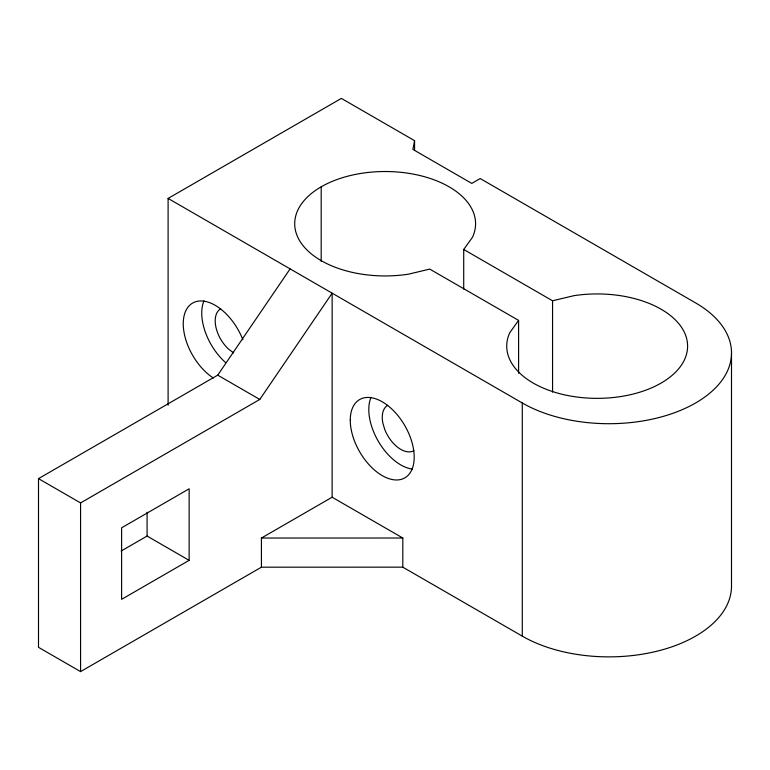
<?xml version="1.0" encoding="UTF-8"?>
<svg xmlns="http://www.w3.org/2000/svg" width="770" height="770" viewBox="0 0 770 770"><rect width="100%" height="100%" fill="white"/><g stroke="black" fill="none" stroke-linecap="round" stroke-linejoin="round"><path stroke-width="1.16" d="M168.101 405.155L168.101 198.429L341.37 98.396L414.568 140.66L414.568 150.275M321.196 261.328L321.196 186.812M261.425 567.182L261.425 538.038L332.13 497.218L332.149 293.187L259.779 399.447L80.571 502.925L80.571 671.604L261.425 567.182L402.806 567.163L522.281 636.145A122.555 70.753 0 0 0 655.847 651.478A122.555 70.753 0 0 0 731.5 586.114L731.5 352.949M463.713 289.145L463.713 249.48L472.491 237.247A90.427 52.206 0 0 0 393.027 171.72A90.427 52.206 0 0 0 295.054 228.286A90.427 52.206 0 0 0 408.543 274.159L429.737 269.096L518.595 320.397L518.595 373.277M522.281 636.145L522.281 402.98L168.101 198.429M552.562 392.123L552.562 300.781L463.713 249.48M414.568 140.66L412.884 149.399L471.779 183.404L480.191 178.544L695.608 302.908A122.555 70.753 0 0 1 695.608 402.98A122.555 70.753 0 0 1 522.281 402.98M80.571 671.604L38.5 647.32L38.5 478.632L217.718 375.163L290.097 268.903M518.595 320.397L509.817 332.63A90.427 52.206 0 0 0 589.281 398.157A90.427 52.206 0 0 0 687.254 341.591A90.427 52.206 0 0 0 573.756 295.709L552.562 300.781M121.102 551.05L147.08 536.055L147.08 512.214M189.141 560.348L121.612 599.339L121.612 527.806L189.141 488.806L189.141 560.348L147.08 536.055M261.425 538.038L402.806 538.018L402.806 567.163M217.718 375.163L259.779 399.447M332.13 497.218L402.806 538.018M38.5 478.632L80.571 502.925M233.724 352.92L228.931 349.426A26.18 15.111 60 0 1 220.634 308.866M213.357 378.012A45.218 26.093 60 0 1 188.005 307.134A45.218 26.093 60 0 1 242.887 339.753M413.865 450.662A26.18 15.111 60 0 1 384.74 429.429L382.892 423.202A26.18 15.111 60 0 1 387.685 405.328M225.446 362.429A45.218 26.093 60 0 1 203.963 300.868M412.45 469.103A45.218 26.103 60 0 1 378.166 441.046A45.218 26.103 60 0 1 371.015 397.33M350.263 420.247A45.218 26.103 60 0 0 398.215 479.903A45.218 26.103 60 0 0 398.215 415.964A45.218 26.103 60 0 0 350.263 420.247"/></g></svg>
